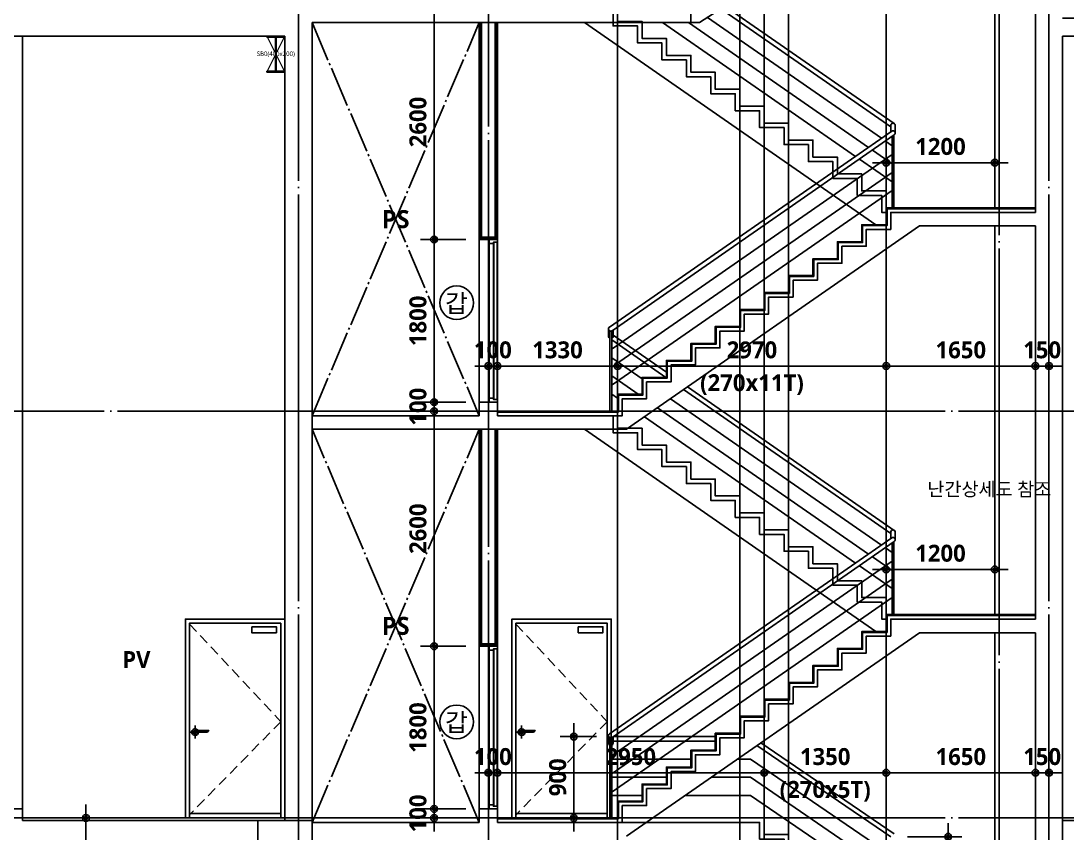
# Model space of a CAD drawing. Header units: millimetres. Extents: x 0 to 356400, y 0 to 68257.
# Drawn here: x 107356 to 118925, y 22533 to 31518 of the extents above; entities that cross this region are included whole.
import ezdxf
from ezdxf.enums import TextEntityAlignment as Align

# ---------------------------------------------------------------- set-up
doc = ezdxf.new("R2010")
doc.units = ezdxf.units.MM
doc.header["$LTSCALE"] = 75
for name, pattern in [('CEN', [62, 60, -1, 0, -1]), ('HID', [2.3, 1.5, -0.8]), ('STD_SHAFT', [7.3, 6, -0.5, 0.3, -0.5])]:
    doc.linetypes.add(name, pattern=pattern)
doc.layers.get('Defpoints').update_dxf_attribs({"color": 161})
for name, color, linetype in [('A-ANNO-SYMB', 7, 'Continuous'), ('A-ANNO-TEXT1', 7, 'Continuous'), ('A-ANNO-TITL', 7, 'Continuous'), ('A-CEN', 1, 'CEN'), ('A-DOOR', 4, 'Continuous'), ('A-FIN-TYP1', 6, 'Continuous'), ('A-FLOR-GW', 6, 'Continuous'), ('A-FLOR-OPEN-BELO', 6, 'STD_SHAFT'), ('A-PS-HID', 5, 'HID'), ('A-SECT-DOOR', 8, 'Continuous'), ('A-SECT-ELEV', 8, 'Continuous'), ('A-SECT-Hrail1', 8, 'Continuous'), ('A-SECT-Hrail2', 6, 'Continuous'), ('A-SECT-MATR1', 4, 'Continuous'), ('A-SECT-STAIRS', 4, 'Continuous'), ('A-ST-AXIS-DIM', 7, 'Continuous'), ('A-ST-CONC', 2, 'Continuous'), ('A-WALL-DRY1', 7, 'Continuous'), ('LEADER', 7, 'Continuous'), ('철골', 2, 'Continuous')]:
    doc.layers.add(name, color=color, linetype=linetype)
doc.layers.add('A-XXXX-NPLT', color=144, linetype='Continuous', lineweight=15, plot=False)
doc.layers.add('G(그리드2)', color=235, linetype='Continuous', plot=False)
doc.styles.add('2020음성 1차', font='NanumGothicBold.ttf')
doc.styles.add('SH_대대리576', font='')
doc.styles.add('SH_진천_나눔', font='NanumGothicBold.ttf')
doc.styles.add('맑은고딕', font='malgun.ttf')
doc.styles.add('성본리_나눔BO', font='')
doc.styles.get('SH_대대리576').set_extended_font_data('NanumGothic', bold=True)
doc.styles.get('성본리_나눔BO').set_extended_font_data('NanumGothic', bold=True)
doc.dimstyles.new('SHP 75 (in)', dxfattribs={"dimscale": 75, "dimtxt": 2.5, "dimasz": 1, "dimexe": 2, "dimexo": 2, "dimgap": 1, "dimtad": 1, "dimdec": 0, "dimzin": 0, "dimdsep": 46, "dimtxsty": 'SH_대대리576', "dimblk": 'DIMDOT', "dimblk1": 'NONE', "dimblk2": 'DIMDOT', "dimcen": 0.09, "dimclrd": 256, "dimclre": 256, "dimclrt": 3, "dimadec": 0, "dimazin": 1, "dimtfac": 1, "dimtdec": 0, "dimtix": 1, "dimtmove": 2, "dimatfit": 0, "dimldrblk": 'DIMDOT', "dimfxl": 1, "dimtfillclr": 3, "dimtolj": 1, "dimtzin": 0, "dimlwd": -1, "dimlwe": -1, "dimarcsym": 0})

# ---------------------------------------------------------------- blocks, each defined once
blk = doc.blocks.new('DIMDOT')
at = {"color": 0}
blk.add_line((-2, 0), (2, 0), dxfattribs=at)
for radius in [0.5, 0.25]:
    blk.add_circle((0, 0), radius, dxfattribs=at)
blk = doc.blocks.new('*D1843')
at = {"layer": 'A-ST-AXIS-DIM'}
for p, q in [((113955, 27350), (113955, 27850)), ((116925, 27350), (116925, 27850)), ((114030, 27700), (116850, 27700))]:
    blk.add_line(p, q, dxfattribs=at)
at = {"layer": 'Defpoints', "color": 0}
for p in [(116925, 27700), (113955, 27200), (116925, 27200)]:
    blk.add_point(p, dxfattribs=at)
at = {"layer": 'A-ST-AXIS-DIM', "linetype": 'ByBlock', "xscale": 75, "yscale": 75, "zscale": 75}
for p, rotation in [((113955, 27700), 179.9999999999999), ((116925, 27700), 359.9999999999999)]:
    blk.add_blockref('DIMDOT', p, dxfattribs=dict(at, rotation=rotation))
at = {"layer": 'A-ST-AXIS-DIM', "color": 3, "char_height": 187.5, "attachment_point": 5, "style": 'SH_대대리576'}
for s, insert in [('\\A1;2970', (115440, 27878)), ('\\A1;(270x11T)', (115440, 27495))]:
    blk.add_mtext(s, dxfattribs=dict(at, insert=insert))
blk = doc.blocks.new('_None')
blk = doc.blocks.new('*D1844')
at = {"layer": 'A-ST-AXIS-DIM'}
for p, q in [((116925, 27350), (116925, 27850)), ((118575, 27350), (118575, 27850)), ((117000, 27700), (118500, 27700))]:
    blk.add_line(p, q, dxfattribs=at)
at = {"layer": 'Defpoints', "color": 0}
for p in [(118575, 27700), (116925, 27200), (118575, 27200)]:
    blk.add_point(p, dxfattribs=at)
at = {"layer": 'A-ST-AXIS-DIM', "linetype": 'ByBlock', "xscale": 75, "yscale": 75, "zscale": 75, "rotation": 180}
blk.add_blockref('DIMDOT', (116925, 27700), dxfattribs=at)
at = {"layer": 'A-ST-AXIS-DIM', "linetype": 'ByBlock', "xscale": 75, "yscale": 75, "zscale": 75}
blk.add_blockref('DIMDOT', (118575, 27700), dxfattribs=at)
at = {"layer": 'A-ST-AXIS-DIM', "color": 3, "insert": (117750, 27878), "char_height": 187.5, "attachment_point": 5, "style": 'SH_대대리576'}
blk.add_mtext('\\A1;1650', dxfattribs=at)
blk = doc.blocks.new('*D1845')
at = {"layer": 'A-ST-AXIS-DIM'}
for p, q in [((112625, 27350), (112625, 27850)), ((113955, 27350), (113955, 27850)), ((113880, 27700), (112700, 27700))]:
    blk.add_line(p, q, dxfattribs=at)
at = {"layer": 'Defpoints', "color": 0}
for p in [(112625, 27700), (112625, 27200), (113955, 27200)]:
    blk.add_point(p, dxfattribs=at)
at = {"layer": 'A-ST-AXIS-DIM', "linetype": 'ByBlock', "xscale": 75, "yscale": 75, "zscale": 75, "rotation": 180}
blk.add_blockref('DIMDOT', (112625, 27700), dxfattribs=at)
at = {"layer": 'A-ST-AXIS-DIM', "linetype": 'ByBlock', "xscale": 75, "yscale": 75, "zscale": 75}
blk.add_blockref('DIMDOT', (113955, 27700), dxfattribs=at)
at = {"layer": 'A-ST-AXIS-DIM', "color": 3, "insert": (113290, 27878), "char_height": 187.5, "attachment_point": 5, "style": 'SH_대대리576'}
blk.add_mtext('\\A1;1330', dxfattribs=at)
blk = doc.blocks.new('*D1846')
at = {"layer": 'A-ST-AXIS-DIM'}
for p, q in [((112525, 27350), (112525, 27850)), ((112625, 27350), (112625, 27850)), ((112450, 27700), (112375, 27700)), ((112525, 27700), (112625, 27700)), ((112700, 27700), (112775, 27700))]:
    blk.add_line(p, q, dxfattribs=at)
at = {"layer": 'Defpoints', "color": 0}
for p in [(112625, 27700), (112525, 27200), (112625, 27200)]:
    blk.add_point(p, dxfattribs=at)
at = {"layer": 'A-ST-AXIS-DIM', "linetype": 'ByBlock', "xscale": 75, "yscale": 75, "zscale": 75}
blk.add_blockref('DIMDOT', (112525, 27700), dxfattribs=at)
at = {"layer": 'A-ST-AXIS-DIM', "linetype": 'ByBlock', "xscale": 75, "yscale": 75, "zscale": 75, "rotation": 180}
blk.add_blockref('DIMDOT', (112625, 27700), dxfattribs=at)
at = {"layer": 'A-ST-AXIS-DIM', "color": 3, "insert": (112575, 27878), "char_height": 187.5, "attachment_point": 5, "style": 'SH_대대리576'}
blk.add_mtext('\\A1;100', dxfattribs=at)
blk = doc.blocks.new('*D1847')
at = {"layer": 'A-ST-AXIS-DIM'}
for p, q in [((118575, 27350), (118575, 27850)), ((118725, 27350), (118725, 27850)), ((118500, 27700), (118425, 27700)), ((118725, 27700), (118575, 27700)), ((118800, 27700), (118875, 27700))]:
    blk.add_line(p, q, dxfattribs=at)
at = {"layer": 'Defpoints', "color": 0}
for p in [(118575, 27700), (118575, 27200), (118725, 27200)]:
    blk.add_point(p, dxfattribs=at)
at = {"layer": 'A-ST-AXIS-DIM', "linetype": 'ByBlock', "xscale": 75, "yscale": 75, "zscale": 75}
blk.add_blockref('DIMDOT', (118575, 27700), dxfattribs=at)
at = {"layer": 'A-ST-AXIS-DIM', "linetype": 'ByBlock', "xscale": 75, "yscale": 75, "zscale": 75, "rotation": 180}
blk.add_blockref('DIMDOT', (118725, 27700), dxfattribs=at)
at = {"layer": 'A-ST-AXIS-DIM', "color": 3, "insert": (118650, 27878), "char_height": 187.5, "attachment_point": 5, "style": 'SH_대대리576'}
blk.add_mtext('\\A1;150', dxfattribs=at)
blk = doc.blocks.new('*D1863')
at = {"layer": 'A-ST-AXIS-DIM'}
for p, q in [((115575, 22850), (115575, 23350)), ((116925, 22850), (116925, 23350)), ((115650, 23200), (116850, 23200))]:
    blk.add_line(p, q, dxfattribs=at)
at = {"layer": 'Defpoints', "color": 0}
for p in [(116925, 23200), (115575, 22700), (116925, 22700)]:
    blk.add_point(p, dxfattribs=at)
at = {"layer": 'A-ST-AXIS-DIM', "linetype": 'ByBlock', "xscale": 75, "yscale": 75, "zscale": 75, "rotation": 180}
blk.add_blockref('DIMDOT', (115575, 23200), dxfattribs=at)
at = {"layer": 'A-ST-AXIS-DIM', "linetype": 'ByBlock', "xscale": 75, "yscale": 75, "zscale": 75}
blk.add_blockref('DIMDOT', (116925, 23200), dxfattribs=at)
at = {"layer": 'A-ST-AXIS-DIM', "color": 3, "char_height": 187.5, "attachment_point": 5, "style": 'SH_대대리576'}
for s, insert in [('\\A1;1350', (116250, 23378)), ('\\A1;(270x5T)', (116250, 22995))]:
    blk.add_mtext(s, dxfattribs=dict(at, insert=insert))
blk = doc.blocks.new('*D1864')
at = {"layer": 'A-ST-AXIS-DIM'}
for p, q in [((116925, 22850), (116925, 23350)), ((118575, 22850), (118575, 23350)), ((117000, 23200), (118500, 23200))]:
    blk.add_line(p, q, dxfattribs=at)
at = {"layer": 'Defpoints', "color": 0}
for p in [(118575, 23200), (116925, 22700), (118575, 22700)]:
    blk.add_point(p, dxfattribs=at)
at = {"layer": 'A-ST-AXIS-DIM', "linetype": 'ByBlock', "xscale": 75, "yscale": 75, "zscale": 75, "rotation": 180}
blk.add_blockref('DIMDOT', (116925, 23200), dxfattribs=at)
at = {"layer": 'A-ST-AXIS-DIM', "linetype": 'ByBlock', "xscale": 75, "yscale": 75, "zscale": 75}
blk.add_blockref('DIMDOT', (118575, 23200), dxfattribs=at)
at = {"layer": 'A-ST-AXIS-DIM', "color": 3, "insert": (117750, 23378), "char_height": 187.5, "attachment_point": 5, "style": 'SH_대대리576'}
blk.add_mtext('\\A1;1650', dxfattribs=at)
blk = doc.blocks.new('*D1865')
at = {"layer": 'A-ST-AXIS-DIM'}
for p, q in [((112625, 22850), (112625, 23350)), ((115575, 22850), (115575, 23350)), ((115500, 23200), (112700, 23200))]:
    blk.add_line(p, q, dxfattribs=at)
at = {"layer": 'Defpoints', "color": 0}
for p in [(112625, 23200), (112625, 22700), (115575, 22700)]:
    blk.add_point(p, dxfattribs=at)
at = {"layer": 'A-ST-AXIS-DIM', "linetype": 'ByBlock', "xscale": 75, "yscale": 75, "zscale": 75, "rotation": 180}
blk.add_blockref('DIMDOT', (112625, 23200), dxfattribs=at)
at = {"layer": 'A-ST-AXIS-DIM', "linetype": 'ByBlock', "xscale": 75, "yscale": 75, "zscale": 75}
blk.add_blockref('DIMDOT', (115575, 23200), dxfattribs=at)
at = {"layer": 'A-ST-AXIS-DIM', "color": 3, "insert": (114100, 23378), "char_height": 187.5, "attachment_point": 5, "style": 'SH_대대리576'}
blk.add_mtext('\\A1;2950', dxfattribs=at)
blk = doc.blocks.new('*D1866')
at = {"layer": 'A-ST-AXIS-DIM'}
for p, q in [((112525, 22850), (112525, 23350)), ((112625, 22850), (112625, 23350)), ((112450, 23200), (112375, 23200)), ((112525, 23200), (112625, 23200)), ((112700, 23200), (112775, 23200))]:
    blk.add_line(p, q, dxfattribs=at)
at = {"layer": 'Defpoints', "color": 0}
for p in [(112625, 23200), (112525, 22700), (112625, 22700)]:
    blk.add_point(p, dxfattribs=at)
at = {"layer": 'A-ST-AXIS-DIM', "linetype": 'ByBlock', "xscale": 75, "yscale": 75, "zscale": 75}
blk.add_blockref('DIMDOT', (112525, 23200), dxfattribs=at)
at = {"layer": 'A-ST-AXIS-DIM', "linetype": 'ByBlock', "xscale": 75, "yscale": 75, "zscale": 75, "rotation": 180}
blk.add_blockref('DIMDOT', (112625, 23200), dxfattribs=at)
at = {"layer": 'A-ST-AXIS-DIM', "color": 3, "insert": (112575, 23378), "char_height": 187.5, "attachment_point": 5, "style": 'SH_대대리576'}
blk.add_mtext('\\A1;100', dxfattribs=at)
blk = doc.blocks.new('*D1867')
at = {"layer": 'A-ST-AXIS-DIM'}
for p, q in [((118575, 22850), (118575, 23350)), ((118725, 22850), (118725, 23350)), ((118500, 23200), (118425, 23200)), ((118725, 23200), (118575, 23200)), ((118800, 23200), (118875, 23200))]:
    blk.add_line(p, q, dxfattribs=at)
at = {"layer": 'Defpoints', "color": 0}
for p in [(118575, 23200), (118575, 22700), (118725, 22700)]:
    blk.add_point(p, dxfattribs=at)
at = {"layer": 'A-ST-AXIS-DIM', "linetype": 'ByBlock', "xscale": 75, "yscale": 75, "zscale": 75}
blk.add_blockref('DIMDOT', (118575, 23200), dxfattribs=at)
at = {"layer": 'A-ST-AXIS-DIM', "linetype": 'ByBlock', "xscale": 75, "yscale": 75, "zscale": 75, "rotation": 180}
blk.add_blockref('DIMDOT', (118725, 23200), dxfattribs=at)
at = {"layer": 'A-ST-AXIS-DIM', "color": 3, "insert": (118650, 23378), "char_height": 187.5, "attachment_point": 5, "style": 'SH_대대리576'}
blk.add_mtext('\\A1;150', dxfattribs=at)
blk = doc.blocks.new('갑종 TEXT100')
at = {"layer": 'A-ANNO-SYMB'}
blk.add_circle((0, 0), 280, dxfattribs=at)
at = {"layer": 'A-ANNO-TITL', "style": '2020음성 1차'}
blk.add_text('갑 ', height=300, dxfattribs=at).set_placement((46, -10), align=Align.MIDDLE_CENTER)
blk = doc.blocks.new('*D2226')
at = {"layer": 'A-ST-AXIS-DIM'}
for p, q in [((112275, 27200), (111775, 27200)), ((111925, 27125), (111925, 24675)), ((112275, 24600), (111775, 24600))]:
    blk.add_line(p, q, dxfattribs=at)
at = {"layer": 'Defpoints', "color": 0}
for p in [(112425, 27200), (111925, 24600), (112425, 24600)]:
    blk.add_point(p, dxfattribs=at)
at = {"layer": 'A-ST-AXIS-DIM', "linetype": 'ByBlock', "xscale": 75, "yscale": 75, "zscale": 75}
for p, rotation in [((111925, 27200), 90), ((111925, 24600), 270)]:
    blk.add_blockref('DIMDOT', p, dxfattribs=dict(at, rotation=rotation))
at = {"layer": 'A-ST-AXIS-DIM', "color": 3, "insert": (111747, 25900), "char_height": 187.5, "attachment_point": 5, "rotation": 90, "style": 'SH_대대리576'}
blk.add_mtext('\\A1;2600', dxfattribs=at)
blk = doc.blocks.new('*D2227')
at = {"layer": 'A-ST-AXIS-DIM'}
for p, q in [((112275, 24600), (111775, 24600)), ((111925, 22875), (111925, 24525)), ((112275, 22800), (111775, 22800))]:
    blk.add_line(p, q, dxfattribs=at)
at = {"layer": 'Defpoints', "color": 0}
for p in [(111925, 24600), (112425, 24600), (112425, 22800)]:
    blk.add_point(p, dxfattribs=at)
at = {"layer": 'A-ST-AXIS-DIM', "linetype": 'ByBlock', "xscale": 75, "yscale": 75, "zscale": 75}
for p, rotation in [((111925, 24600), 90), ((111925, 22800), 270)]:
    blk.add_blockref('DIMDOT', p, dxfattribs=dict(at, rotation=rotation))
at = {"layer": 'A-ST-AXIS-DIM', "color": 3, "insert": (111747, 23700), "char_height": 187.5, "attachment_point": 5, "rotation": 90, "style": 'SH_대대리576'}
blk.add_mtext('\\A1;1800', dxfattribs=at)
blk = doc.blocks.new('*D2228')
at = {"layer": 'A-ST-AXIS-DIM'}
for p, q in [((111925, 22875), (111925, 22950)), ((112275, 22800), (111775, 22800)), ((111925, 22800), (111925, 22700)), ((112275, 22700), (111775, 22700)), ((111925, 22625), (111925, 22550))]:
    blk.add_line(p, q, dxfattribs=at)
at = {"layer": 'Defpoints', "color": 0}
for p in [(112425, 22800), (111925, 22700), (112425, 22700)]:
    blk.add_point(p, dxfattribs=at)
at = {"layer": 'A-ST-AXIS-DIM', "linetype": 'ByBlock', "xscale": 75, "yscale": 75, "zscale": 75}
for p, rotation in [((111925, 22800), 270), ((111925, 22700), 90)]:
    blk.add_blockref('DIMDOT', p, dxfattribs=dict(at, rotation=rotation))
at = {"layer": 'A-ST-AXIS-DIM', "color": 3, "insert": (111747, 22750), "char_height": 187.5, "attachment_point": 5, "rotation": 90, "style": 'SH_대대리576'}
blk.add_mtext('\\A1;100', dxfattribs=at)
blk = doc.blocks.new('*D2229')
at = {"layer": 'A-ST-AXIS-DIM'}
for p, q in [((112275, 31700), (111775, 31700)), ((111925, 31625), (111925, 29175)), ((112275, 29100), (111775, 29100))]:
    blk.add_line(p, q, dxfattribs=at)
at = {"layer": 'Defpoints', "color": 0}
for p in [(112425, 31700), (111925, 29100), (112425, 29100)]:
    blk.add_point(p, dxfattribs=at)
at = {"layer": 'A-ST-AXIS-DIM', "linetype": 'ByBlock', "xscale": 75, "yscale": 75, "zscale": 75}
for p, rotation in [((111925, 31700), 90), ((111925, 29100), 270)]:
    blk.add_blockref('DIMDOT', p, dxfattribs=dict(at, rotation=rotation))
at = {"layer": 'A-ST-AXIS-DIM', "color": 3, "insert": (111747, 30400), "char_height": 187.5, "attachment_point": 5, "rotation": 90, "style": 'SH_대대리576'}
blk.add_mtext('\\A1;2600', dxfattribs=at)
blk = doc.blocks.new('*D2230')
at = {"layer": 'A-ST-AXIS-DIM'}
for p, q in [((111925, 27375), (111925, 27450)), ((112275, 27300), (111775, 27300)), ((112275, 27200), (111775, 27200)), ((111925, 27300), (111925, 27200)), ((111925, 27125), (111925, 27050))]:
    blk.add_line(p, q, dxfattribs=at)
at = {"layer": 'Defpoints', "color": 0}
for p in [(111925, 27200), (112425, 27300), (112425, 27200)]:
    blk.add_point(p, dxfattribs=at)
at = {"layer": 'A-ST-AXIS-DIM', "linetype": 'ByBlock', "xscale": 75, "yscale": 75, "zscale": 75}
for p, rotation in [((111925, 27300), 270), ((111925, 27200), 90)]:
    blk.add_blockref('DIMDOT', p, dxfattribs=dict(at, rotation=rotation))
at = {"layer": 'A-ST-AXIS-DIM', "color": 3, "insert": (111747, 27250), "char_height": 187.5, "attachment_point": 5, "rotation": 90, "style": 'SH_대대리576'}
blk.add_mtext('\\A1;100', dxfattribs=at)
blk = doc.blocks.new('*D2231')
at = {"layer": 'A-ST-AXIS-DIM'}
for p, q in [((112275, 29100), (111775, 29100)), ((111925, 27375), (111925, 29025)), ((112275, 27300), (111775, 27300))]:
    blk.add_line(p, q, dxfattribs=at)
at = {"layer": 'Defpoints', "color": 0}
for p in [(111925, 29100), (112425, 29100), (112425, 27300)]:
    blk.add_point(p, dxfattribs=at)
at = {"layer": 'A-ST-AXIS-DIM', "linetype": 'ByBlock', "xscale": 75, "yscale": 75, "zscale": 75}
for p, rotation in [((111925, 29100), 90), ((111925, 27300), 270)]:
    blk.add_blockref('DIMDOT', p, dxfattribs=dict(at, rotation=rotation))
at = {"layer": 'A-ST-AXIS-DIM', "color": 3, "insert": (111747, 28200), "char_height": 187.5, "attachment_point": 5, "rotation": 90, "style": 'SH_대대리576'}
blk.add_mtext('\\A1;1800', dxfattribs=at)
blk = doc.blocks.new('*D2433')
at = {"layer": 'A-ST-AXIS-DIM'}
for p, q in [((116925, 25100), (116925, 25600)), ((118125, 25100), (118125, 25600)), ((117000, 25450), (118050, 25450))]:
    blk.add_line(p, q, dxfattribs=at)
at = {"layer": 'Defpoints', "color": 0}
for p in [(118125, 25450), (116925, 24950), (118125, 24950)]:
    blk.add_point(p, dxfattribs=at)
at = {"layer": 'A-ST-AXIS-DIM', "linetype": 'ByBlock', "xscale": 75, "yscale": 75, "zscale": 75, "rotation": 180}
blk.add_blockref('DIMDOT', (116925, 25450), dxfattribs=at)
at = {"layer": 'A-ST-AXIS-DIM', "linetype": 'ByBlock', "xscale": 75, "yscale": 75, "zscale": 75}
blk.add_blockref('DIMDOT', (118125, 25450), dxfattribs=at)
at = {"layer": 'A-ST-AXIS-DIM', "color": 3, "insert": (117525, 25628), "char_height": 187.5, "attachment_point": 5, "style": 'SH_대대리576'}
blk.add_mtext('\\A1;1200', dxfattribs=at)
blk = doc.blocks.new('*D2434')
at = {"layer": 'A-ST-AXIS-DIM'}
for p, q in [((116925, 29600), (116925, 30100)), ((118125, 29600), (118125, 30100)), ((117000, 29950), (118050, 29950))]:
    blk.add_line(p, q, dxfattribs=at)
at = {"layer": 'Defpoints', "color": 0}
for p in [(118125, 29950), (116925, 29450), (118125, 29450)]:
    blk.add_point(p, dxfattribs=at)
at = {"layer": 'A-ST-AXIS-DIM', "linetype": 'ByBlock', "xscale": 75, "yscale": 75, "zscale": 75, "rotation": 180}
blk.add_blockref('DIMDOT', (116925, 29950), dxfattribs=at)
at = {"layer": 'A-ST-AXIS-DIM', "linetype": 'ByBlock', "xscale": 75, "yscale": 75, "zscale": 75}
blk.add_blockref('DIMDOT', (118125, 29950), dxfattribs=at)
at = {"layer": 'A-ST-AXIS-DIM', "color": 3, "insert": (117525, 30128), "char_height": 187.5, "attachment_point": 5, "style": 'SH_대대리576'}
blk.add_mtext('\\A1;1200', dxfattribs=at)
blk = doc.blocks.new('*D3934')
at = {"layer": 'A-ST-AXIS-DIM'}
for p, q in [((117160, 22492), (117760, 22492)), ((117610, 22417), (117610, 21667)), ((117160, 21592), (117760, 21592))]:
    blk.add_line(p, q, dxfattribs=at)
at = {"layer": 'Defpoints', "color": 0}
for p in [(117010, 22492), (117010, 21592), (117610, 21592)]:
    blk.add_point(p, dxfattribs=at)
at = {"layer": 'A-ST-AXIS-DIM', "linetype": 'ByBlock', "xscale": 75, "yscale": 75, "zscale": 75}
for p, rotation in [((117610, 22492), 90), ((117610, 21592), 270)]:
    blk.add_blockref('DIMDOT', p, dxfattribs=dict(at, rotation=rotation))
at = {"layer": 'A-ST-AXIS-DIM', "color": 3, "insert": (117432, 22042), "char_height": 187.5, "attachment_point": 5, "rotation": 90, "style": 'SH_대대리576'}
blk.add_mtext('\\A1;900', dxfattribs=at)
blk = doc.blocks.new('*D3936')
at = {"layer": 'A-ST-AXIS-DIM'}
for p, q in [((113720, 23600), (113320, 23600)), ((113470, 23525), (113470, 22775)), ((113720, 22700), (113320, 22700))]:
    blk.add_line(p, q, dxfattribs=at)
at = {"layer": 'Defpoints', "color": 0}
for p in [(113870, 23600), (113470, 22700), (113870, 22700)]:
    blk.add_point(p, dxfattribs=at)
at = {"layer": 'A-ST-AXIS-DIM', "linetype": 'ByBlock', "xscale": 75, "yscale": 75, "zscale": 75}
for p, rotation in [((113470, 23600), 90), ((113470, 22700), 270)]:
    blk.add_blockref('DIMDOT', p, dxfattribs=dict(at, rotation=rotation))
at = {"layer": 'A-ST-AXIS-DIM', "color": 3, "insert": (113292, 23150), "char_height": 187.5, "attachment_point": 5, "rotation": 90, "style": 'SH_대대리576'}
blk.add_mtext('\\A1;900', dxfattribs=at)
blk = doc.blocks.new('G$CC67454FE')
at = {"layer": 'A-XXXX-NPLT'}
for p, q in [((106, 400), (306, 0)), ((106, 0), (306, 400))]:
    blk.add_line(p, q, dxfattribs=at)
at = {"layer": '철골', "ltscale": 3}
for p, q in [((106, 400), (306, 400)), ((106, 400), (106, 387)), ((202, 387), (106, 387)), ((202, 13), (202, 387)), ((210, 13), (210, 387)), ((210, 387), (306, 387)), ((306, 400), (306, 387)), ((202, 13), (106, 13)), ((106, 0), (106, 13)), ((106, 0), (306, 0)), ((306, 13), (210, 13)), ((306, 0), (306, 13))]:
    blk.add_line(p, q, dxfattribs=at)
at = {"layer": 'A-XXXX-NPLT', "style": '맑은고딕'}
blk.add_text('SB0(400x200)', height=50, dxfattribs=at).set_placement((206, 200), align=Align.MIDDLE)
blk = doc.blocks.new('*D7799')
at = {"layer": 'A-ST-AXIS-DIM'}
for p, q in [((109725, 22700), (107925, 22700)), ((108075, 17975), (108075, 22625)), ((109725, 17900), (107925, 17900))]:
    blk.add_line(p, q, dxfattribs=at)
at = {"layer": 'Defpoints', "color": 0}
for p in [(108075, 22700), (109875, 22700), (109875, 17900)]:
    blk.add_point(p, dxfattribs=at)
at = {"layer": 'A-ST-AXIS-DIM', "linetype": 'ByBlock', "xscale": 75, "yscale": 75, "zscale": 75}
for p, rotation in [((108075, 22700), 90), ((108075, 17900), 270)]:
    blk.add_blockref('DIMDOT', p, dxfattribs=dict(at, rotation=rotation))
at = {"layer": 'A-ST-AXIS-DIM', "color": 3, "insert": (107897, 20300), "char_height": 187.5, "attachment_point": 5, "rotation": 90, "style": 'SH_대대리576'}
blk.add_mtext('\\A1;4800', dxfattribs=at)

msp = doc.modelspace()

# ---------------------------------------------------------------- linework, layer by layer
at = {"layer": 'A-CEN'}
for p, q in [((112525, 58100), (112525, 9200)), ((110425, 57500), (110425, 9200)), ((118725, 57500), (118725, 9200)), ((118175, 56900), (118175, 9200)), ((103775, 27200), (121675, 27200)), ((109282.7, 23724.4), (109282.7, 23579.7)), ((112892.7, 23724.4), (112892.7, 23579.7)), ((109212.6, 23650), (109337.4, 23650)), ((112822.6, 23650), (112947.4, 23650)), ((103775, 22700), (121675, 22700))]:
    msp.add_line(p, q, dxfattribs=at)
at = {"layer": 'A-DOOR'}
for p, q in [((112535, 29055), (112535, 29100)), ((112535, 27300), (112535, 29055)), ((112582, 27345), (112582, 29070)), ((112622.5, 27330), (112622.5, 29070)), ((112625, 27300), (112625, 29070)), ((112535, 27345), (112535, 27300)), ((112535, 24555), (112535, 24600)), ((112535, 22800), (112535, 24555)), ((112582, 22845), (112582, 24570)), ((112622.5, 22830), (112622.5, 24570)), ((112625, 22800), (112625, 24570)), ((112535, 22845), (112535, 22800))]:
    msp.add_line(p, q, dxfattribs=at)
for points in [[(112535, 29100), (112625, 29100), (112625, 29070), (112582, 29070), (112582, 29055), (112535, 29055)], [(112584.5, 27330), (112584.5, 29070), (112622.5, 29070)], [(112584.5, 27330), (112584.5, 29070), (112622.5, 29070)], [(112535, 27300), (112625, 27300), (112625, 27330), (112582, 27330), (112582, 27345), (112535, 27345)], [(112535, 24600), (112625, 24600), (112625, 24570), (112582, 24570), (112582, 24555), (112535, 24555)], [(112584.5, 22830), (112584.5, 24570), (112622.5, 24570)], [(112584.5, 22830), (112584.5, 24570), (112622.5, 24570)], [(112535, 22800), (112625, 22800), (112625, 22830), (112582, 22830), (112582, 22845), (112535, 22845)]]:
    msp.add_lwpolyline(points, dxfattribs=at)
at = {"layer": 'A-FIN-TYP1'}
for points in [[(112625, 27200), (113955, 27200), (113955, 27387.5), (114225, 27387.5), (114225, 27575), (114495, 27575), (114495, 27762.5), (114765, 27762.5), (114765, 27950), (115035, 27950), (115035, 28137.5), (115305, 28137.5), (115305, 28325), (115575, 28325), (115575, 28512.5), (115845, 28512.5), (115845, 28700), (116115, 28700), (116115, 28887.5), (116385, 28887.5), (116385, 29075), (116655, 29075), (116655, 29262.5), (116925, 29262.5), (116925, 29450), (118575, 29450)], [(112625, 27191), (113964, 27191), (113964, 27378.5), (114234, 27378.5), (114234, 27566), (114504, 27566), (114504, 27753.5), (114774, 27753.5), (114774, 27941), (115044, 27941), (115044, 28128.5), (115314, 28128.5), (115314, 28316), (115584, 28316), (115584, 28503.5), (115854, 28503.5), (115854, 28691), (116124, 28691), (116124, 28878.5), (116394, 28878.5), (116394, 29066), (116664, 29066), (116664, 29253.5), (116934, 29253.5), (116934, 29441), (118575, 29441)], [(112625, 22700), (113955, 22700), (113955, 22887.5), (114225, 22887.5), (114225, 23075), (114495, 23075), (114495, 23262.5), (114765, 23262.5), (114765, 23450), (115035, 23450), (115035, 23637.5), (115305, 23637.5), (115305, 23825), (115575, 23825), (115575, 24012.5), (115845, 24012.5), (115845, 24200), (116115, 24200), (116115, 24387.5), (116385, 24387.5), (116385, 24575), (116655, 24575), (116655, 24762.5), (116925, 24762.5), (116925, 24950), (118575, 24950)], [(112625, 22691), (113964, 22691), (113964, 22878.5), (114234, 22878.5), (114234, 23066), (114504, 23066), (114504, 23253.5), (114774, 23253.5), (114774, 23441), (115044, 23441), (115044, 23628.5), (115314, 23628.5), (115314, 23816), (115584, 23816), (115584, 24003.5), (115854, 24003.5), (115854, 24191), (116124, 24191), (116124, 24378.5), (116394, 24378.5), (116394, 24566), (116664, 24566), (116664, 24753.5), (116934, 24753.5), (116934, 24941), (118575, 24941)]]:
    msp.add_lwpolyline(points, dxfattribs=at)
at = {"layer": 'A-FLOR-GW'}
msp.add_line((107375, 31350), (107375, 22800), dxfattribs=at)
at = {"layer": 'A-FLOR-OPEN-BELO'}
for p, q in [((110575, 27150), (112425, 31500)), ((110575, 31500), (112425, 27150)), ((110575, 22650), (112425, 27000)), ((112425, 22650), (110575, 27000))]:
    msp.add_line(p, q, dxfattribs=at)
at = {"layer": 'A-PS-HID'}
for points in [[(109220, 24845), (110230, 23765), (109225, 22740)], [(112830, 24845), (113840, 23765), (112835, 22740)]]:
    msp.add_lwpolyline(points, dxfattribs=at)
at = {"layer": 'A-SECT-DOOR'}
for p, q in [((109282.6, 23669.4), (109429.9, 23669.4)), ((109317.6, 23649.2), (109401.6, 23649.2)), ((112892.6, 23669.4), (113039.9, 23669.4)), ((112927.6, 23649.2), (113011.6, 23649.2))]:
    msp.add_line(p, q, dxfattribs=at)
for points in [[(109220, 23765), (109220, 24855), (110230, 24855), (110230, 24845), (110230, 23650), (110230, 22750), (110230, 22700), (110275, 22700), (110275, 24900), (109175, 24900), (109175, 22700), (109220, 22700), (109220, 22750)], [(113840, 23765), (113840, 24855), (112830, 24855), (112830, 24845), (112830, 23650), (112830, 22750), (112830, 22700), (112785, 22700), (112785, 24900), (113885, 24900), (113885, 22700), (113840, 22700), (113840, 22750)], [(109909, 24815.8), (110182.2, 24815.8), (110182.2, 24749.2), (109909, 24749.2)], [(113519, 24815.8), (113792.2, 24815.8), (113792.2, 24749.2), (113519, 24749.2)], [(109220, 22750), (109220, 22700), (110230, 22700), (110230, 22750), (110215.2, 22750)], [(113840, 22750), (113840, 22700), (112830, 22700), (112830, 22750), (112844.8, 22750)]]:
    msp.add_lwpolyline(points, close=True, dxfattribs=at)
for centre, radius, start, end in [((109282.7, 23650), 37.3, 22.93351, 359.06151), ((109282.6, 23649.4), 20, 90, 316.79224), ((109335, 23600.8), 51.4, 109.86738, 137.31229), ((109403.2, 23686.3), 37.2, 267.58008, 322.19896), ((109429.9, 23666.4), 3, 13.27695, 90), ((109426.9, 23665.7), 6.09, 339.58624, 13.27695), ((112892.7, 23650), 37.3, 22.93351, 359.06151), ((112892.6, 23649.4), 20, 90, 316.79224), ((112945, 23600.8), 51.4, 109.86738, 137.31229), ((113013.2, 23686.3), 37.2, 267.58008, 322.19896), ((113039.9, 23666.4), 3, 13.27695, 90), ((113036.9, 23665.7), 6.09, 339.58624, 13.27695)]:
    msp.add_arc(centre, radius, start, end, dxfattribs=at)
at = {"layer": 'A-SECT-ELEV'}
for p, q in [((112425, 29100), (112425, 27300)), ((112425, 24600), (112425, 22800))]:
    msp.add_line(p, q, dxfattribs=at)
at = {"layer": 'A-SECT-Hrail1'}
for p, q in [((116975, 30348.2), (115096.2, 31652.8)), ((117014.3, 30381.8), (115141.7, 31682.2)), ((116584.2, 30019.6), (114452.3, 31500)), ((116728.2, 30119.6), (114740.3, 31500)), ((116872.2, 30219.6), (114946.9, 31556.6)), ((116990, 29937.7), (116772, 30089.1)), ((116990, 30137.7), (116916, 30189.1)), ((116990, 29737.7), (116628, 29989.1)), ((113855, 28027.9), (113855, 28111.2)), ((113870, 28004.4), (113865.7, 28007.4)), ((113905, 28027.9), (113905, 28098.2)), ((113905, 28041), (114495, 27631.3)), ((113890, 27990.5), (114488.3, 27575)), ((113890, 27790.5), (114225, 27557.9)), ((113890, 27590.5), (114182.3, 27387.5)), ((114684.2, 27439), (116975, 25848.2)), ((114728, 27469.5), (117025, 25874.3)), ((113890, 27390.5), (113955, 27345.4)), ((114540.2, 27339), (116872.2, 25719.6)), ((114396.2, 27239), (116728.2, 25619.6)), ((114252.2, 27139), (116584.2, 25519.6)), ((116916, 25689.1), (116990, 25637.7)), ((116772, 25589.1), (116990, 25437.7)), ((116628, 25489.1), (116990, 25237.7)), ((113855, 23527.9), (113855, 23611.2)), ((113870, 23504.4), (113865.7, 23507.4)), ((113905, 23527.9), (113905, 23598.2)), ((113905, 23550), (115035, 23550)), ((113907.7, 23600), (115035, 23600)), ((115494.8, 23502), (116975, 22489.9)), ((115538.7, 23532.5), (117014.1, 22523.7)), ((113890, 23350), (114765, 23350)), ((115276, 23350), (115424.5, 23350)), ((115424.5, 23350), (116865.9, 22364.5)), ((113890, 23150), (114495, 23150)), ((114988, 23150), (115424.5, 23150)), ((115424.5, 23150), (116721.1, 22263.4)), ((113890, 22950), (114225, 22950)), ((114700, 22950), (115424.5, 22950)), ((115424.5, 22950), (116576.4, 22162.4))]:
    msp.add_line(p, q, dxfattribs=at)
for points in [[(113890, 28006), (113890, 28007.4), (113890, 28088.3, -0.2087122), (113870, 28088.3), (113870, 28007.4), (113870, 28006), (113870, 28005), (113870, 28004.4), (113870, 27200), (113890, 27200), (113890, 27390.5), (113890, 27450), (113890, 27590.5), (113890, 27650), (113890, 27790.5), (113890, 27850), (113890, 27990.5), (113890, 27991.8), (113890, 27993.8), (113890, 28005)], [(113890, 23506), (113890, 23507.4), (113890, 23588.3, -0.2087122), (113870, 23588.3), (113870, 23507.4), (113870, 23506), (113870, 23505), (113870, 23504.4), (113870, 22700), (113890, 22700), (113890, 22890.5), (113890, 22950), (113890, 23090.5), (113890, 23150), (113890, 23290.5), (113890, 23350), (113890, 23490.5), (113890, 23491.8), (113890, 23493.8), (113890, 23505)]]:
    msp.add_lwpolyline(points, format="xyb", close=True, dxfattribs=at)
for centre, start, end in [((113880, 28027.9), 180, 246.42182), ((113880, 28027.9), 293.57818, 0), ((113880, 23527.9), 180, 246.42182), ((113880, 23527.9), 293.57818, 0)]:
    msp.add_arc(centre, 25, start, end, dxfattribs=at)
at = {"layer": 'A-SECT-Hrail2'}
for p, q in [((116975, 30291), (116975, 30361.2)), ((117025, 30280.3), (117025, 30361.2)), ((113865.7, 28131.8), (116985.7, 30298.4)), ((113894.3, 28090.7), (117014.3, 30257.4)), ((113894.3, 27890.7), (116990, 30040.5)), ((113894.3, 27690.7), (116990, 29840.5)), ((113894.3, 27490.7), (116990, 29640.5)), ((116975, 25791), (116975, 25861.2)), ((117025, 25780.3), (117025, 25861.2)), ((113865.7, 23631.8), (116985.7, 25798.4)), ((113894.3, 23590.7), (117014.3, 25757.4)), ((113894.3, 23390.7), (116990, 25540.5)), ((113894.3, 23190.7), (116990, 25340.5)), ((113894.3, 22990.7), (116990, 25140.5))]:
    msp.add_line(p, q, dxfattribs=at)
for points in [[(116975, 30294.9), (116975, 30359.9)], [(116975, 25794.9), (116975, 25859.9)]]:
    msp.add_lwpolyline(points, dxfattribs=at)
for points in [[(116990, 30240.5), (117010, 30254.4), (117010, 29450), (116990, 29450)], [(116990, 25740.5), (117010, 25754.4), (117010, 24950), (116990, 24950)]]:
    msp.add_lwpolyline(points, close=True, dxfattribs=at)
for centre, start, end in [((117000, 30361.2), 0, 180), ((117000, 30277.9), 304.77783, 124.77783), ((113880, 28111.2), 124.77783, 304.77783), ((117000, 25861.2), 0, 180), ((117000, 25777.9), 304.77783, 124.77783), ((113880, 23611.2), 124.77783, 304.77783)]:
    msp.add_arc(centre, 25, start, end, dxfattribs=at)
at = {"layer": 'A-SECT-MATR1'}
for p, q in [((118125, 29450), (118125, 42787.5)), ((118125, 24950), (118125, 29250)), ((118125, 21592.3), (118125, 24750))]:
    msp.add_line(p, q, dxfattribs=at)
at = {"layer": 'A-SECT-STAIRS'}
for p, q in [((113588, 31500), (116810, 29262.5)), ((113588, 27000), (116810, 24762.5))]:
    msp.add_line(p, q, dxfattribs=at)
for points in [[(113955, 31700), (113955, 31512.5), (114225, 31512.5), (114225, 31325), (114495, 31325), (114495, 31137.5), (114765, 31137.5), (114765, 30950), (115035, 30950), (115035, 30762.5), (115305, 30762.5), (115305, 30575), (115575, 30575), (115575, 30387.5), (115845, 30387.5), (115845, 30200), (116115, 30200), (116115, 30012.5), (116385, 30012.5), (116385, 29825), (116655, 29825), (116655, 29637.5), (116925, 29637.5), (116925, 29450)], [(113905, 31650), (113905, 31462.5), (114175, 31462.5), (114175, 31275), (114445, 31275), (114445, 31087.5), (114715, 31087.5), (114715, 30900), (114985, 30900), (114985, 30712.5), (115255, 30712.5), (115255, 30525), (115525, 30525), (115525, 30337.5), (115795, 30337.5), (115795, 30150), (116065, 30150), (116065, 29962.5), (116335, 29962.5), (116335, 29775), (116605, 29775), (116605, 29587.5), (116875, 29587.5), (116875, 29400), (116925, 29400)], [(113955, 27200), (113955, 27012.5), (114225, 27012.5), (114225, 26825), (114495, 26825), (114495, 26637.5), (114765, 26637.5), (114765, 26450), (115035, 26450), (115035, 26262.5), (115305, 26262.5), (115305, 26075), (115575, 26075), (115575, 25887.5), (115845, 25887.5), (115845, 25700), (116115, 25700), (116115, 25512.5), (116385, 25512.5), (116385, 25325), (116655, 25325), (116655, 25137.5), (116925, 25137.5), (116925, 24950)], [(113905, 27150), (113905, 26962.5), (114175, 26962.5), (114175, 26775), (114445, 26775), (114445, 26587.5), (114715, 26587.5), (114715, 26400), (114985, 26400), (114985, 26212.5), (115255, 26212.5), (115255, 26025), (115525, 26025), (115525, 25837.5), (115795, 25837.5), (115795, 25650), (116065, 25650), (116065, 25462.5), (116335, 25462.5), (116335, 25275), (116605, 25275), (116605, 25087.5), (116875, 25087.5), (116875, 24900), (116925, 24900)], [(113955, 22700), (115575, 22700), (115575, 22515.4), (115845, 22515.4), (115845, 22330.8), (116115, 22330.8), (116115, 22146.2), (116385, 22146.2), (116385, 21961.5), (116655, 21961.5), (116655, 21776.9), (116925, 21776.9), (116925, 21592.3)], [(114005, 22650), (115525, 22650), (115525, 22465.4), (115795, 22465.4), (115795, 22280.8), (116065, 22280.8), (116065, 22096.2), (116335, 22096.2), (116335, 21911.5), (116605, 21911.5), (116605, 21726.9), (116875, 21726.9), (116875, 21542.3), (116925, 21542.3)]]:
    msp.add_lwpolyline(points, dxfattribs=at)
at = {"layer": 'A-ST-CONC'}
for p, q in [((118575, 42787.5), (118575, 29400)), ((117289.2, 33066.7), (114859.2, 31500)), ((110575, 31500), (114859.2, 31500)), ((110575, 31500), (110575, 22650)), ((110575, 31500), (114859.2, 31500)), ((110275, 31350), (104375, 31350)), ((110275, 31350), (110275, 22670)), ((118875, 31350), (118875, 12300)), ((116975, 29400), (118575, 29400)), ((114052, 27000), (117292, 29250)), ((117292, 29250), (118575, 29250)), ((118575, 29250), (118575, 24900)), ((110575, 27000), (114052, 27000)), ((114052, 22500), (117292, 24750)), ((117292, 24750), (118575, 24750)), ((118575, 24750), (118575, 21542.3))]:
    msp.add_line(p, q, dxfattribs=at)
for points in [[(118875, 31550), (119675, 31550), (119675, 31350), (118875, 31350)], [(112625, 27150), (114005, 27150), (114005, 27337.5), (114275, 27337.5), (114275, 27525), (114545, 27525), (114545, 27712.5), (114815, 27712.5), (114815, 27900), (115085, 27900), (115085, 28087.5), (115355, 28087.5), (115355, 28275), (115625, 28275), (115625, 28462.5), (115895, 28462.5), (115895, 28650), (116165, 28650), (116165, 28837.5), (116435, 28837.5), (116435, 29025), (116705, 29025), (116705, 29212.5), (116975, 29212.5), (116975, 29400), (118575, 29400)], [(112425, 27150), (112425, 27300), (112625, 27300), (112625, 27150)], [(110575, 27150), (112425, 27150)], [(112625, 22650), (114005, 22650), (114005, 22837.5), (114275, 22837.5), (114275, 23025), (114545, 23025), (114545, 23212.5), (114815, 23212.5), (114815, 23400), (115085, 23400), (115085, 23587.5), (115355, 23587.5), (115355, 23775), (115625, 23775), (115625, 23962.5), (115895, 23962.5), (115895, 24150), (116165, 24150), (116165, 24337.5), (116435, 24337.5), (116435, 24525), (116705, 24525), (116705, 24712.5), (116975, 24712.5), (116975, 24900), (118575, 24900)], [(107175, 22670), (107175, 22700), (107175, 22800), (107375, 22800), (107375, 22670)], [(112425, 22650), (112425, 22800), (112625, 22800), (112625, 22650)], [(107375, 22670), (110275, 22670)], [(110575, 22650), (112425, 22650)]]:
    msp.add_lwpolyline(points, dxfattribs=at)
for points in [[(109975, 21570), (110575, 21570), (110575, 22670), (109975, 22670)], [(118875, 21300), (119675, 21300), (119675, 22670), (118875, 22670)]]:
    msp.add_lwpolyline(points, close=True, dxfattribs=at)
at = {"layer": 'A-WALL-DRY1'}
for p, q in [((112425, 31500), (112425, 29100)), ((112437.5, 31500), (112437.5, 29112.5)), ((112450, 31500), (112450, 29125)), ((112600, 31500), (112600, 29125)), ((112612.5, 31500), (112612.5, 29112.5)), ((112625, 31500), (112625, 29100)), ((112425, 29100), (112625, 29100)), ((112437.5, 29112.5), (112612.5, 29112.5)), ((112450, 29125), (112600, 29125)), ((112425, 27000), (112425, 24600)), ((112437.5, 27000), (112437.5, 24612.5)), ((112450, 27000), (112450, 24625)), ((112600, 27000), (112600, 24625)), ((112612.5, 27000), (112612.5, 24612.5)), ((112625, 27000), (112625, 24600)), ((112425, 24600), (112625, 24600)), ((112437.5, 24612.5), (112612.5, 24612.5)), ((112450, 24625), (112600, 24625))]:
    msp.add_line(p, q, dxfattribs=at)
at = {"layer": 'G(그리드2)'}
for p, q in [((113955, 59900), (113955, 7400)), ((115305, 59900), (115305, 7400)), ((115575, 59900), (115575, 7400)), ((115845, 59900), (115845, 7400)), ((116925, 59900), (116925, 7400)), ((114765, 35007.4), (114765, 31500))]:
    msp.add_line(p, q, dxfattribs=at)
at = {"layer": 'LEADER'}
msp.add_lwpolyline([(116859.6, 26008.5, 0, 40, 0), (116919.6, 26112.4, 0, 0, 0), (117044.5, 26328.8, 0, 0, 0), (117344.5, 26328.8, 0, 0, 0)], format="xyseb", dxfattribs=at)

# ---------------------------------------------------------------- block references
msp.add_blockref('G$CC67454FE', (109968.6, 30950))
at = {"xscale": 0.6666666666666666, "yscale": 0.6666666666666666, "zscale": 0.6666666666666666}
for p in [(112175, 28400), (112175, 23763)]:
    msp.add_blockref('갑종 TEXT100', p, dxfattribs=at)

# ---------------------------------------------------------------- texts
at = {"layer": 'A-ANNO-TEXT1', "style": 'SH_진천_나눔'}
for p in [(111500, 29325), (111500, 24825)]:
    msp.add_text('PS', height=200, dxfattribs=at).set_placement(p, align=Align.MIDDLE_CENTER)
msp.add_text('난간상세도 참조', height=150, dxfattribs=at).set_placement((117380.8, 26262.6))
at = {"layer": 'A-ANNO-TEXT1', "style": '성본리_나눔BO'}
msp.add_text('PV', height=187.5, dxfattribs=at).set_placement((108632.5, 24452.2), align=Align.MIDDLE)

# ---------------------------------------------------------------- dimensions: what is measured, and where the dimension line sits
at = {"layer": 'A-ST-AXIS-DIM'}
for base, p1, p2, angle, picture, middle in [((111925, 29100), (112425, 31700), (112425, 29100), 90, '*D2229', (111746.5, 30400)), ((118125, 29950), (116925, 29450), (118125, 29450), 180, '*D2434', (117525, 30128.1)), ((111925, 29100), (112425, 27300), (112425, 29100), 270, '*D2231', (111746.5, 28200)), ((112625, 27700), (112525, 27200), (112625, 27200), 180, '*D1846', (112575, 27877.8)), ((112625, 27700), (113955, 27200), (112625, 27200), 0, '*D1845', (113290, 27878.5)), ((118575, 27700), (116925, 27200), (118575, 27200), 180, '*D1844', (117750, 27878.5)), ((118575, 27700), (118725, 27200), (118575, 27200), 0, '*D1847', (118650, 27878.1)), ((111925, 27200), (112425, 27300), (112425, 27200), 90, '*D2230', (111747.2, 27250)), ((111925, 24600), (112425, 27200), (112425, 24600), 90, '*D2226', (111746.5, 25900)), ((118125, 25450), (116925, 24950), (118125, 24950), 180, '*D2433', (117525, 25628.1)), ((111925, 24600), (112425, 22800), (112425, 24600), 270, '*D2227', (111746.5, 23700)), ((113470, 22700), (113870, 23600), (113870, 22700), 90, '*D3936', (113291.5, 23150)), ((112625, 23200), (112525, 22700), (112625, 22700), 180, '*D1866', (112575, 23377.8)), ((112625, 23200), (115575, 22700), (112625, 22700), 0, '*D1865', (114100, 23378.5)), ((118575, 23200), (116925, 22700), (118575, 22700), 180, '*D1864', (117750, 23378.5)), ((118575, 23200), (118725, 22700), (118575, 22700), 0, '*D1867', (118650, 23378.1)), ((111925, 22700), (112425, 22800), (112425, 22700), 90, '*D2228', (111747.2, 22750)), ((108075, 22700), (109875, 17900), (109875, 22700), 270, '*D7799', (107896.5, 20300)), ((117610, 21592.3), (117010, 22492.3), (117010, 21592.3), 90, '*D3934', (117431.5, 22042.3))]:
    dim = msp.add_linear_dim(base=base, p1=p1, p2=p2, angle=angle, dimstyle='SHP 75 (in)', override={"dimtxsty": 'SH_대대리576', "dimldrblk": 'DIMDOT'}, dxfattribs=at)
    dim.commit()
    dim.dimension.update_dxf_attribs({"geometry": picture, "text_midpoint": middle})
for base, p1, p2, text, picture, middle in [((116925, 27700), (113955, 27200), (116925, 27200), '<>\\X(270x11T)', '*D1843', (115440, 27700)), ((116925, 23200), (115575, 22700), (116925, 22700), '<>\\X(270x5T)', '*D1863', (116250, 23200))]:
    dim = msp.add_linear_dim(base=base, p1=p1, p2=p2, angle=180, text=text, dimstyle='SHP 75 (in)', override={"dimtxsty": 'SH_대대리576', "dimldrblk": 'DIMDOT'}, dxfattribs=at)
    dim.commit()
    dim.dimension.update_dxf_attribs({"geometry": picture, "text_midpoint": middle})

doc.saveas('drawing.dxf')
